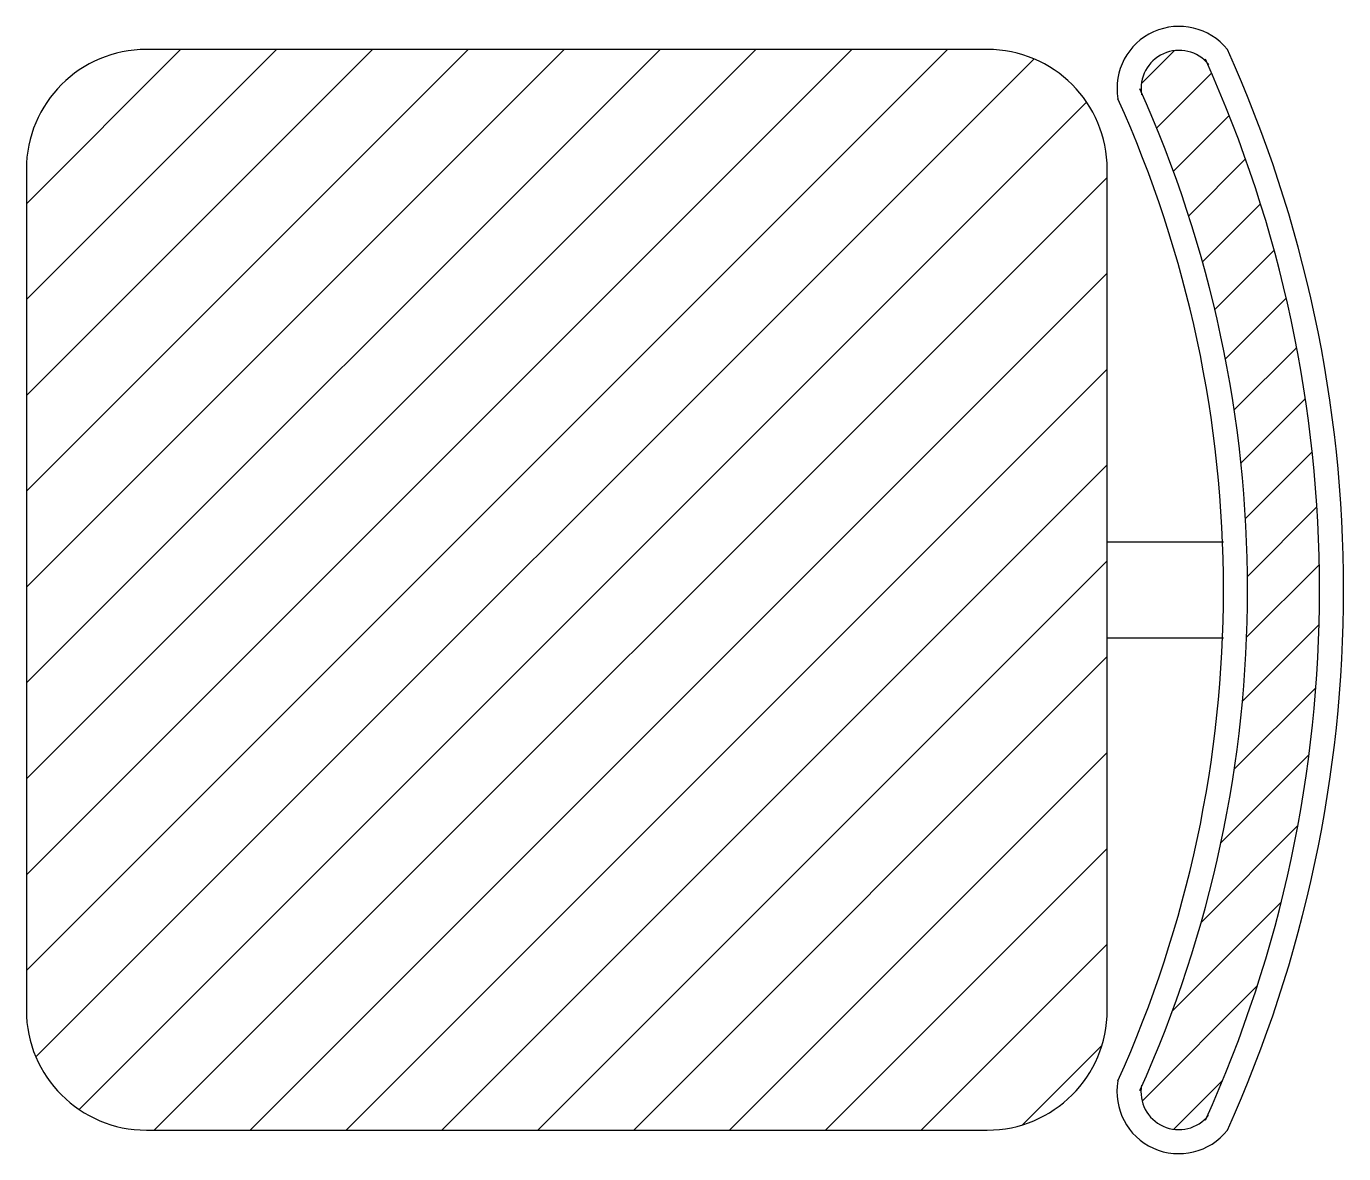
# Model space of a CAD drawing. Extents: x 15.9 to 33.1, y 12.3 to 21.3.
# Drawn here: x 23.9905 to 24.4691, y 14.0192 to 14.4288 of the extents above; entities that cross this region are included whole.
import ezdxf

# ---------------------------------------------------------------- set-up
doc = ezdxf.new("R2010")
doc.units = 0
doc.header["$LTSCALE"] = 0.5
doc.header["$MEASUREMENT"] = 0
doc.layers.get('0').update_dxf_attribs({"linetype": 'CONTINUOUS'})

# ---------------------------------------------------------------- blocks, each defined once
blk = doc.blocks.new('A$C403C54AD')
at = {"lineweight": 0, "ltscale": 0.05}
for p, q in [((2.691116395923018, 1.211954398468151, -0.0005993724632685), (2.356433035805821, 0.8772710383509548, -0.0005993724632685)), ((2.6562884924424, 1.211954398468151, -0.0005993724632685), (2.356433035805821, 0.912098941831573, -0.0005993724632685)), ((2.621460588958143, 1.211954398468151, -0.0005993724632685), (2.356433035805821, 0.9469268453140103, -0.0005993724632685)), ((2.586632685477525, 1.211954398468151, -0.0005993724632685), (2.356433035805821, 0.9817547487964475, -0.0005993724632685)), ((2.551804781996907, 1.211954398468151, -0.0005993724632685), (2.356433035805821, 1.016582652277066, -0.0005993724632685)), ((2.516976878512651, 1.211954398468151, -0.0005993724632685), (2.356433035805821, 1.051410555759503, -0.0005993724632685)), ((2.482148975032032, 1.211954398468151, -0.0005993724632685), (2.356433035805821, 1.08623845924194, -0.0005993724632685)), ((2.447321071551414, 1.211954398468151, -0.0005993724632685), (2.356433035805821, 1.121066362722559, -0.0005993724632685)), ((2.412493168067158, 1.211954398468151, -0.0005993724632685), (2.356433035805821, 1.155894266204996, -0.0005993724632685)), ((2.773375017968647, 1.211496749743674, -0.0005993724632685), (2.761494390615553, 1.199616122392399, -0.0005993724632685)), ((2.722490689706319, 1.208500788769015, -0.0005993724632685), (2.359886645503138, 0.8458967445676535, -0.0005993724632685)), ((2.787007415867265, 1.203361707966906, -0.0005993724632685), (2.767036549215845, 1.183390841315486, -0.0005993724632685)), ((2.741604968090542, 1.192787163672619, -0.0005993724632685), (2.375600270599534, 0.8267824661816121, -0.0005993724632685)), ((2.793404173724412, 1.187991026150485, -0.0005993724632685), (2.773117772045225, 1.167704624469479, -0.0005993724632685)), ((2.799338044205797, 1.172157456956484, -0.0005993724632685), (2.778691347804852, 1.15151076055372, -0.0005993724632685)), ((2.749108387153683, 1.165462679253324, -0.0005993724632685), (2.402924755020649, 0.8192790471202898, -0.0005993724632685)), ((2.804785627071396, 1.155837600143059, -0.0005993724632685), (2.783727619818819, 1.134779592890482, -0.0005993724632685)), ((2.809719366025092, 1.139003899421368, -0.0005993724632685), (2.788191189731151, 1.117475723127427, -0.0005993724632685)), ((2.749108387153683, 1.130634775770886, -0.0005993724632685), (2.437752658501267, 0.8192790471202898, -0.0005993724632685)), ((2.814106655205251, 1.12162374892614, -0.0005993724632685), (2.79203950808369, 1.099556601804579, -0.0005993724632685)), ((2.817908657911175, 1.103658311956679, -0.0005993724632685), (2.795220950745716, 1.0809706047894, -0.0005993724632685)), ((2.749108387153683, 1.095806872288449, -0.0005993724632685), (2.472580561985524, 0.8192790471202898, -0.0005993724632685)), ((2.821078717941418, 1.085060932309716, -0.0005993724632685), (2.797672134631284, 1.061654349001401, -0.0005993724632685)), ((2.823560179494962, 1.065774954184235, -0.0005993724632685), (2.799314071755362, 1.041528846446454, -0.0005993724632685)), ((2.749108387153683, 1.060978968807831, -0.0005993724632685), (2.507408465466142, 0.8192790471202898, -0.0005993724632685)), ((2.8252833237093, 1.045730658725006, -0.0005993724632685), (2.800046482308971, 1.020493817324677, -0.0005993724632685)), ((2.749108387153683, 1.026151065325394, -0.0005993724632685), (2.54223636894676, 0.8192790471202898, -0.0005993724632685)), ((2.826160941589478, 1.024840836927979, -0.0005993724632685), (2.799739059126296, 0.9984189544666151, -0.0005993724632685)), ((2.826081718503701, 1.002994174164996, -0.0005993724632685), (2.79821740611078, 0.9751298617757129, -0.0005993724632685)), ((2.749108387153683, 0.9913231618429563, -0.0005993724632685), (2.577064272431016, 0.8192790471202898, -0.0005993724632685)), ((2.82489993958734, 0.9800449555768864, -0.0005993724632685), (2.795239032224345, 0.9503840482120722, -0.0005993724632685)), ((2.749108387153683, 0.9564952583623381, -0.0005993724632685), (2.611892175911635, 0.8192790471202898, -0.0005993724632685)), ((2.8224186476873, 0.9557962239996414, -0.0005993724632685), (2.790449121923302, 0.9238266982356436, -0.0005993724632685)), ((2.818360286732059, 0.9299704233653756, -0.0005993724632685), (2.783290192845016, 0.8949003294783324, -0.0005993724632685)), ((2.749108387153683, 0.9216673548799008, -0.0005993724632685), (2.646720079392253, 0.8192790471202898, -0.0005993724632685)), ((2.812311101071828, 0.902153798031577, -0.0005993724632685), (2.772787975041865, 0.8626306719997956, -0.0005993724632685)), ((2.749108387153683, 0.8868394513974636, -0.0005993724632685), (2.681547982872871, 0.8192790471202898, -0.0005993724632685)), ((2.803603093663696, 0.8716783509444213, -0.0005993724632685), (2.76176078888966, 0.8298360461722041, -0.0005993724632685)), ((2.747180624483008, 0.85008378524617, -0.0005993724632685), (2.718303649027803, 0.821206809790965, -0.0005993724632685)), ((2.791017296574864, 0.837325114180203, -0.0005993724632685), (2.773277433869225, 0.8195852514763828, -0.0005993724632685))]:
    blk.add_line(p, q, dxfattribs=at)
for p, q in [((2.705477792558668, 1.211954398468151, -0.0005993724632685), (2.400063630397199, 1.211954398468151, -0.0005993724632685)), ((2.356433035805821, 1.168323803874955, -0.0005993724632685), (2.356433035805821, 0.862909641715305, -0.0005993724632685)), ((2.749108387153683, 0.862909641715305, -0.0005993724632685), (2.749108387153683, 1.168323803874955, -0.0005993724632685)), ((2.749108387153683, 1.03306896063259, -0.0005993724632685), (2.79134723925381, 1.03306896063259, -0.0005993724632685)), ((2.749108387153683, 0.9981644849576696, -0.0005993724632685), (2.79134723925381, 0.9981644849576696, -0.0005993724632685)), ((2.400063630397199, 0.8192790471202898, -0.0005993724632685), (2.530955414182245, 0.8192790471202898, -0.0005993724632685)), ((2.530955414182245, 0.8192790471202898, -0.0005993724632685), (2.705477792558668, 0.8192790471202898, -0.0005993724632685))]:
    blk.add_line(p, q)
for centre, radius, start, end in [((2.775192851291649, 1.197798289069397, -0.0005993724632685), 0.0225446695978395, 38.89637444140347, 189.6684350396537), ((2.400063630397199, 1.168323803874955, -0.0005993724632685), 0.0436305945941661, 90, 180), ((2.705477792558668, 1.168323803874955, -0.0005993724632685), 0.0436305945941661, 0, 90), ((2.775192851291649, 1.197798289069397, -0.0005993724632685), 0.0138185506790093, 38.89637444140347, 189.6684350396537), ((2.357542942634609, 1.015616722794221, -0.0005993724632685), 0.4774348912114186, 335.7175952594323, 24.28240474056772), ((2.357542942634609, 1.015616722794221, -0.0005993724632685), 0.4687087722925884, 335.7175952594323, 24.28240474056772), ((2.357542942634609, 1.015616722794221, -0.0005993724632685), 0.4425304155360978, 335.7175952594323, 24.28240474056772), ((2.357542942634609, 1.015616722794221, -0.0005993724632685), 0.4338042966172676, 335.7175952594323, 24.28240474056772), ((2.400063630397199, 0.862909641715305, -0.0005993724632685), 0.0436305945941524, 180, 270), ((2.705477792558668, 0.862909641715305, -0.0005993724632685), 0.0436305945941524, 270, 0), ((2.77509848237969, 0.8332259813014389, -0.0005993724632685), 0.0224878676380891, 169.7657972867388, 321.6693932321841), ((2.77509848237969, 0.8332259813014389, -0.0005993724632685), 0.0137617487192589, 169.7657972867388, 321.6693932321841)]:
    blk.add_arc(centre, radius, start, end)

msp = doc.modelspace()

# ---------------------------------------------------------------- block references
msp.add_blockref('A$C403C54AD', (21.63410580120292, 13.20842595536749, 0.0005993724632681367))

doc.saveas('drawing.dxf')
